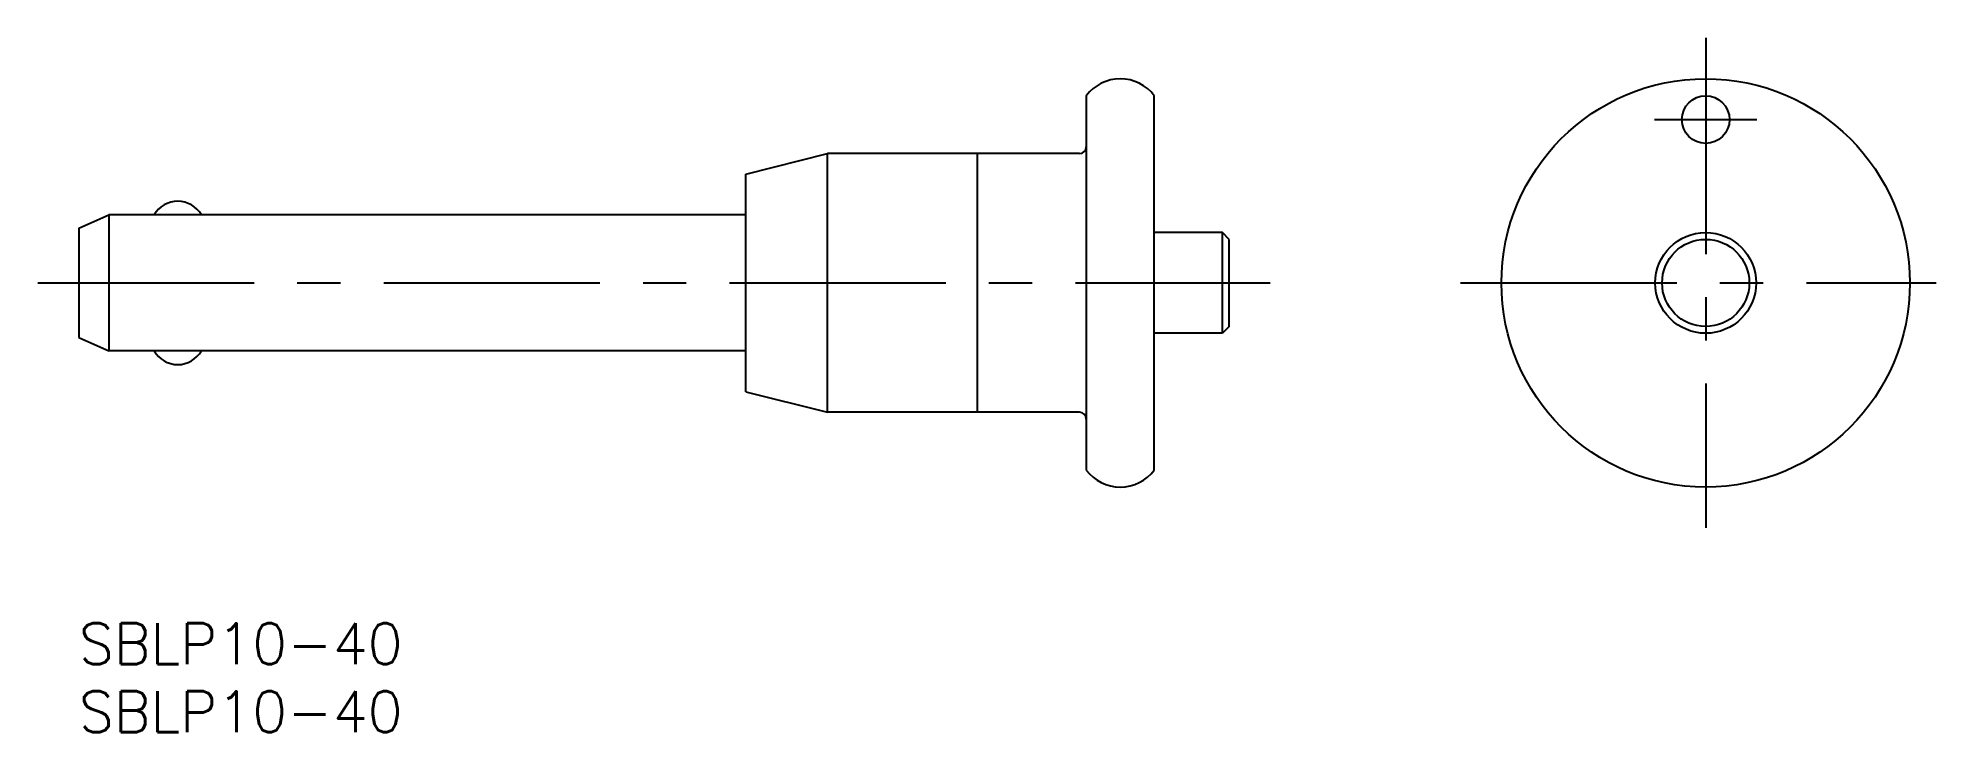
# Model space of a CAD drawing. Extents: x -3 to 136, y -8 to 43.
import ezdxf

# ---------------------------------------------------------------- set-up
doc = ezdxf.new("R2010")
doc.units = 0
doc.header["$LTSCALE"] = 0.5
doc.linetypes.add('CENTER', pattern=[50.8, 31.75, -6.35, 6.35, -6.35])
for name, color, linetype in [('MSM_CENTER', 1, 'CENTER'), ('MSM_CONTINUOUS', 7, 'CONTINUOUS'), ('MSM_PART_NUMBER', 7, 'CONTINUOUS')]:
    doc.layers.add(name, color=color, linetype=linetype)
doc.styles.get("Standard").update_dxf_attribs({"font": 'txt.shx', "height": 3, "bigfont": 'bigfont.shx'})

# ---------------------------------------------------------------- blocks, each defined once
blk = doc.blocks.new('*U10')
at = {"layer": 'MSM_PART_NUMBER'}
blk.add_text('SBLP10-40', height=3, dxfattribs=at).set_placement((0, -3))
blk = doc.blocks.new('*U11')
at = {"layer": 'MSM_PART_NUMBER'}
blk.add_text('SBLP10-40', height=3, dxfattribs=at).set_placement((0, -8))

msp = doc.modelspace()

# ---------------------------------------------------------------- linework, layer by layer
at = {"layer": 'MSM_CENTER'}
for p, q in [((119.5, 43), (119.5, 7)), ((115.75, 37), (123.25, 37)), ((-3, 25), (87.5, 25)), ((101.5, 25), (136.42, 25))]:
    msp.add_line(p, q, dxfattribs=at)
at = {"layer": 'MSM_CONTINUOUS'}
for p, q in [((74, 38.75), (74, 11.25)), ((79, 11.25), (79, 38.75)), ((49, 33), (55, 34.5)), ((73.5, 34.5), (55, 34.5)), ((55, 15.5), (55, 34.5)), ((66, 34.5), (66, 15.5)), ((49, 17), (49, 33)), ((0, 29.02), (2.2, 30)), ((49, 30), (2.2, 30)), ((2.2, 30), (2.2, 20)), ((0, 29.02), (0, 20.98)), ((84, 28.7), (79, 28.7)), ((84.5, 28.2), (84, 28.7)), ((84, 21.3), (84, 28.7)), ((84.5, 21.8), (84.5, 28.2)), ((0, 20.98), (2.2, 20)), ((84, 21.3), (79, 21.3)), ((84.5, 21.8), (84, 21.3)), ((49, 20), (2.2, 20)), ((49, 17), (55, 15.5)), ((73.5, 15.5), (55, 15.5))]:
    msp.add_line(p, q, dxfattribs=at)
for centre, radius in [((119.5, 25), 15), ((119.5, 37), 1.75), ((119.5, 25), 3.7), ((119.5, 25), 3.2)]:
    msp.add_circle(centre, radius, dxfattribs=at)
for centre, radius, start, end in [((76.5, 36.88), 3.12, 36.8455, 143.1545), ((73.5, 35), 0.5, 270, 0), ((7.27, 29), 2, 30, 150), ((7.27, 21), 2, 210, 330), ((73.5, 15), 0.5, 0, 90), ((76.5, 13.12), 3.12, 216.8455, 323.1545)]:
    msp.add_arc(centre, radius, start, end, dxfattribs=at)

# ---------------------------------------------------------------- block references
for name in ['*U10', '*U11']:
    msp.add_blockref(name, (0, 0), dxfattribs=at)

doc.saveas('drawing.dxf')
